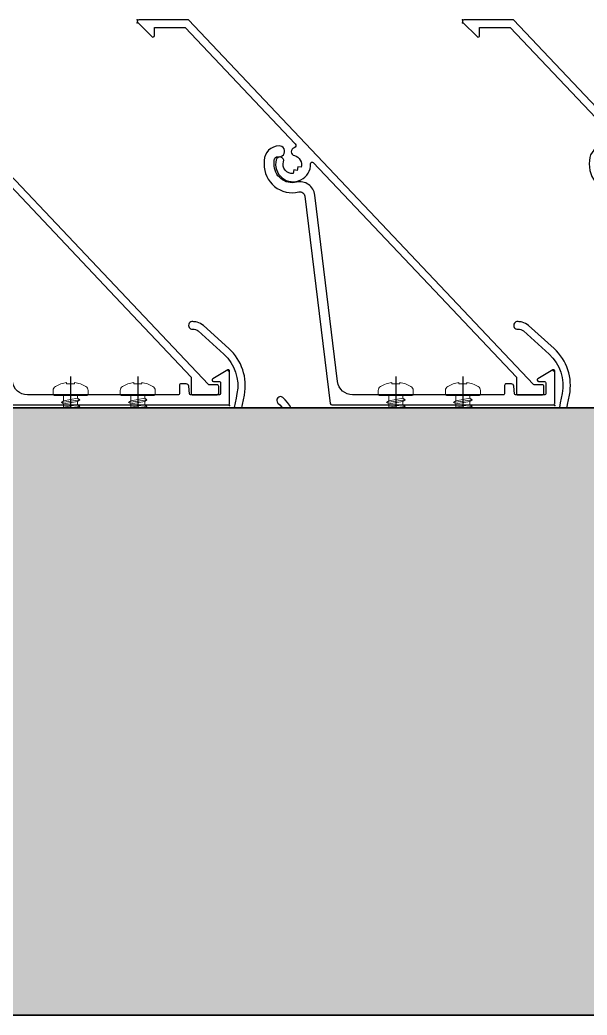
# Model space of a CAD drawing. Header units: millimetres. Extents: x -4391136 to -1798569, y -886572 to -291056.
# Drawn here: x -2464924.2 to -2464810.8, y -383414.9 to -383216.1 of the extents above; entities that cross this region are included whole.
import ezdxf

# ---------------------------------------------------------------- set-up
doc = ezdxf.new("R2010")
doc.units = ezdxf.units.MM
doc.set_wipeout_variables(frame=1)
doc.linetypes.add('CENTER', pattern=[50.800000000000004, 31.75, -6.35, 6.35, -6.35])
for name, color, linetype in [('010 - ASPG_ACCESSORIES_MAIN_COLOR_1', 7, 'Continuous'), ('010 - ASPG_EXTR_MAIN_COLOR_2', 7, 'Continuous'), ('010 - ASPG_FLASHING_HATCH_', 7, 'Continuous'), ('010 - ASPG_FLASHING_MAIN_COLOR_2', 7, 'Continuous'), ('010 - ASPG_FLASHING_MAIN_COLOR_4', 7, 'Continuous'), ('010 - ASPG_FLASHING_WIPEOUT_', 7, 'Continuous'), ('010 - ASPG_FRAMING_MAIN_COLOR_1', 7, 'Continuous'), ('010 - ASPG_FRAMING_MAIN_COLOR_2', 7, 'Continuous'), ('010 - ASPG_FRAMING_SUB_COLOR_2', 7, 'Continuous'), ('010 - ASPG_FRAMING_WIPEOUT_', 7, 'Continuous'), ('_PP-Dim', 7, 'Continuous'), ('BOLT & SCREW', 7, 'Continuous'), ('Center Line', 7, 'CENTER'), ('Xref-C-1-PP17-AR-2214-01-B$0$A-GLAZ-CURT', 7, 'Continuous')]:
    doc.layers.add(name, color=color, linetype=linetype)
doc.layers.add('010 - ASPG_EXTR_DEF_SUB', color=7, linetype='Continuous', plot=False)
doc.layers.add('12-GRID', color=7, linetype='CENTER', lineweight=13)
doc.layers.add('SCREW', color=7, linetype='Continuous', lineweight=5)

# ---------------------------------------------------------------- blocks, each defined once
blk = doc.blocks.new('Xref-C-1-PP17-AR-2214-01-B$0$DPA_Curved type B - Curved Type B-V74-ENTRANCE 2 - LOWER ROOF FLOOR PLAN01-flat-1')
at = {"layer": 'Xref-C-1-PP17-AR-2214-01-B$0$A-GLAZ-CURT', "color": 7}
for p, q in [((0, -750), (0, 750)), ((0, 750), (0, -750))]:
    blk.add_line(p, q, dxfattribs=at)
blk = doc.blocks.new('W-1-PP17-ENT2_REV00_20260526-152612_EX_LOPF-1')
at = {"color": 7, "rotation": 270}
blk.add_blockref('Xref-C-1-PP17-AR-2214-01-B$0$DPA_Curved type B - Curved Type B-V74-ENTRANCE 2 - LOWER ROOF FLOOR PLAN01-flat-1', (-18485.00000000186, -199.9999999986612), dxfattribs=at)
blk = doc.blocks.new('*U1990')
at = {"color": 7}
blk.add_wipeout([(-1531.052723732777, -9.094947017729282e-13), (1048.9472762672212, -9.094947017729282e-13), (1048.9472762672212, 119.924999999987), (-1531.052723732777, 119.924999999987)], dxfattribs=at).dxf.layer = '010 - ASPG_FRAMING_WIPEOUT_'
at = {"layer": '010 - ASPG_FRAMING_MAIN_COLOR_1', "color": 7}
blk.add_line((-1531.052723732748, 0), (1048.947276267223, 0), dxfattribs=at)
blk = doc.blocks.new('PZG35-9D5')
at = {"layer": 'Center Line', "color": 7}
blk.add_line((1.4210854715202e-14, 3.733653355866409), (1.4210854715202e-14, -10.53404386090006), dxfattribs=at)
at = {"layer": 'SCREW', "color": 7}
for p, q in [((-1.399999999999963, 2.842170943040401e-14), (-1.399999999999963, -1.090192378864657)), ((1.399999999999991, 0), (1.399999999999991, -0.5901923788647139)), ((-1.850000000000009, -1.399999999999977), (1.850000000000037, -0.8999999999999773)), ((-1.850000000000009, -1.399999999999977), (-1.399999999999963, -1.090192378864685)), ((-1.850000000000009, -1.399999999999977), (-1.399999999999963, -1.709807621135297)), ((-1.399999999999963, -1.090192378864685), (1.399999999999991, -0.5901923788646855)), ((-1.399999999999963, -1.709807621135297), (1.399999999999991, -1.209807621135297)), ((-1.399999999999963, -1.709807621135269), (-1.399999999999963, -2.390192378864697)), ((-1.399999999999963, -2.390192378864697), (1.399999999999991, -1.890192378864697)), ((1.850000000000037, -0.8999999999999773), (1.399999999999991, -0.5901923788646855)), ((1.850000000000037, -0.8999999999999773), (1.399999999999991, -1.209807621135297)), ((1.399999999999991, -1.209807621135269), (1.399999999999991, -1.890192378864725)), ((1.850000000000037, -2.199999999999989), (1.399999999999991, -1.890192378864697)), ((-1.850000000000009, -2.699999999999989), (1.850000000000037, -2.199999999999989)), ((-1.850000000000009, -2.699999999999989), (-1.399999999999963, -2.390192378864697)), ((-1.850000000000009, -2.699999999999989), (-1.399999999999963, -3.009807621135309)), ((-1.850000000000009, -4), (-1.399999999999963, -3.690192378864708)), ((-1.850000000000009, -4), (-0.9911470940920566, -3.883938796498938)), ((-1.399999999999963, -3.009807621135309), (1.399999999999991, -2.509807621135309)), ((-1.399999999999963, -3.009807621135309), (-1.399999999999963, -3.690192378864708)), ((-1.399999999999963, -3.690192378864708), (-0.8446989986695002, -3.591031485769975)), ((0.5619885887190463, -3.339837273736322), (1.399999999999991, -3.190192378864708)), ((0.7141825614195483, -3.653488843051434), (1.850000000000037, -3.5)), ((0.7141825614195483, -3.932275020881832), (1.399999999999991, -3.80980762113532)), ((1.850000000000037, -2.199999999999989), (1.399999999999991, -2.509807621135309)), ((1.399999999999991, -2.50980762113528), (1.399999999999991, -3.190192378864708)), ((1.850000000000037, -3.5), (1.399999999999991, -3.190192378864708)), ((1.850000000000037, -3.5), (1.399999999999991, -3.80980762113532)), ((1.399999999999991, -3.809807621135349), (1.399999999999991, -4.490192378864691)), ((-1.850000000000009, -4), (-1.399999999999963, -4.30980762113532)), ((-1.399999999999963, -4.30980762113532), (-1.184865735341859, -4.271390788160659)), ((-1.399999999999963, -4.309807621135349), (-1.399999999999963, -8.099999999999966)), ((0.7141825614195483, -4.612659778611231), (1.399999999999991, -4.49019237886472)), ((0.7141825614195483, -4.953488843051389), (1.850000000000037, -4.800000000000011)), ((0.7141825614195483, -5.232275020881843), (1.399999999999991, -5.109807621135332)), ((1.850000000000037, -4.800000000000011), (1.399999999999991, -4.49019237886472)), ((1.850000000000037, -4.800000000000011), (1.399999999999991, -5.109807621135332)), ((1.399999999999991, -5.109807621135332), (1.399999999999991, -8.099999999999966)), ((1.4210854715202e-14, -9.5), (-1.399999999999963, -8.099999999999966)), ((1.4210854715202e-14, -9.5), (1.399999999999991, -8.099999999999966))]:
    blk.add_line(p, q, dxfattribs=at)
blk.add_lwpolyline([(1.4210854715202e-14, -9.5), (0.7141825614195483, -5.232275020881843), (0.7141825614195483, -3.600899293750615, 0.4176573264866609), (0.4106596181599826, -3.300919979679151, 0.1081021898226624), (-0.8446989986694433, -3.591031485769975), (-1.399999999999991, -4.701675652739141)], format="xyb", dxfattribs=at)
blk = doc.blocks.new('*U3396')
at = {"layer": 'SCREW', "color": 7}
blk.add_lwpolyline([(3.026373332565058, 1.780836269555209, 0.09905967801670053), (0.7999999999999687, 2.546427498927414), (0.7999999999999687, 2.274284095813357), (-0.800000000000054, 2.274284095813357), (-0.800000000000054, 2.546427498927414, 0.09905967801670058), (-3.026373332565143, 1.780836269555209, 0.2665876613401604), (-3.500000000000043, 0.9556546004010897), (-3.500000000000043, 0.1999999999999886, 0.4142135623730938), (-3.300000000000054, 0), (3.299999999999997, 0, 0.4142135623731049), (3.499999999999986, 0.1999999999999886), (3.499999999999957, 0.9556546004010897, 0.2665876613401604)], format="xyb", close=True, dxfattribs=at)
blk.add_blockref('PZG35-9D5', (-1.4210854715202e-14, 0), dxfattribs=at)
blk = doc.blocks.new('*U3399')
at = {"color": 7}
blk.add_point((0, 0), dxfattribs=at)
at = {"layer": '010 - ASPG_ACCESSORIES_MAIN_COLOR_1', "color": 7}
blk.add_lwpolyline([(-39.69999999902211, -0.5999999995172398, 0.4142135623731156), (-39.99999999883585, -0.8999999995638059), (-39.99999999883585, -7.366962144914214, 0.5773502691897371), (-39.65044321701862, -7.568778847059366), (-36.64260295056738, -5.832201459393036, 0.7673269879794871), (-36.78520590183325, -5.299999999645297), (-37.89999999874271, -5.299999999645297, -0.4142135623735732), (-38.19999999902211, -4.999999999656938), (-38.19999999902211, -2.799999999587089, -0.4142135623730951), (-37.99999999883585, -2.59999999951724), (-32.18326623388566, -2.59999999951724, -0.3888787318530097), (-31.98402729420923, -2.782568851142787), (-31.8474567013327, -4.343577870872468, 0.3888787318530089), (-31.34935935237445, -4.799999999528882), (-30.29999999911524, -4.799999999528882, 0.4142135623732408), (-29.99999999883585, -4.499999999540523), (-29.99999999883585, -2.899999999505599, -0.4142135623731785), (-29.69999999902211, -2.59999999951724), (0.4107479506637901, -2.59999999951724, -0.3789692262628873), (3.38851808081381, -5.235465979035143), (7.952927200356498, -42.5207682372482, 0.4465929586642906), (11.6177961837966, -45.07649022702281, -0.4898018444424612), (16.07846395508386, -48.68238816667036), (16.06490363762714, -49.36225294566866, -0.1824796859550777), (15.80227640201338, -50.01801436272836, -0.2679491924113072), (15.32539491611533, -50.16829426406803, 1.122114645179816), (15.09990952932276, -52.3421093734276, 0.4050039718497206), (18.0645059288945, -49.40213623346681), (18.07806624681689, -48.72227145435209, 0.4898054953707174), (11.15966573380865, -43.12966807454978, -0.4465970485362636), (9.938031048281118, -42.27776159492242), (4.866356541635469, -0.8481197821154633, 0.3641755342157969), (4.570876519894227, -0.5999999995172398)], format="xyb", close=True, dxfattribs=at)
at = {"layer": '010 - ASPG_EXTR_DEF_SUB', "color": 7}
for p in [(-39.99999999883585, -0.4999999995172402), (43.44495566345738, -76.89999999944341), (43.44495566345738, -77.49999999954052)]:
    blk.add_point(p, dxfattribs=at)
at = {"layer": '010 - ASPG_EXTR_MAIN_COLOR_2', "color": 7}
blk.add_lwpolyline([(11.37409105408005, -48.15170148877115), (11.47245816211216, -47.43577758665815), (12.17779493960552, -47.55667202338264), (12.29266474000178, -46.78670596401826, -0.5355375090189683), (14.1918134491425, -49.16870282323253, 0.9915718169393263), (15.66379558271728, -49.57599316951273, 1.157025413028558), (8.792231505503878, -48.77291728999153, -0.6885576205791355), (8.274611146422103, -48.98797988444021), (-17.14292736421339, -22.16859813180672), (-32.34153279638849, -6.131750148785431), (-32.34153279638849, -2.899999981694054, 0.4143115081626392), (-32.64163311407901, -2.59999999951724), (-37.54163311352022, -2.59999999951724, 0.4141156188887998), (-37.84153278893791, -2.899999981635847), (-37.84153278893791, -4.299999988411218, 0.4142135623731781), (-37.54153279098682, -4.599999986478724), (-35.98884801496752, -4.599999986478724, -0.205894629290155), (-35.77110154624097, -4.693635078269653), (33.22969053988345, -77.49999999954052), (43.14495566324331, -77.49999999954052, 0.6681786376628355), (43.35708769806661, -76.98786796536915), (40.5215537941549, -74.1523340573247, 0.6681786381757795), (40.00942175951786, -74.36446609156592), (40.00942175951786, -75.99999999802712), (33.87471885257401, -75.99999999802712), (11.86384030175395, -52.7751643466243, -0.5583539238224016), (12.08261241135187, -51.95244935475676, 0.7662751832817146), (12.03674733010121, -50.39291741001107, -0.4385828234445206), (10.70630855322815, -48.05207626283555)], format="xyb", close=True, dxfattribs=at)
at = {"layer": 'SCREW', "color": 7, "rotation": 180}
for p in [(-21.64901723782532, -2.499999999924694), (-8.237076249206439, -2.499999999924694)]:
    blk.add_blockref('*U3396', p, dxfattribs=at)
blk = doc.blocks.new('*U3050')
at = {"color": 7}
blk.add_wipeout([(1440.0000000029759, 4.0000000015470505), (60.00000000297587, 4.000000000000455), (60.00000000297587, 69.30000000000041), (1440.0000000029759, 69.300000001547)], dxfattribs=at).dxf.layer = '010 - ASPG_FRAMING_WIPEOUT_'
at = {"layer": '010 - ASPG_FRAMING_MAIN_COLOR_2', "color": 7}
blk.add_lwpolyline([(1410.00000000414, 69.30000000154668), (90.00000000181171, 69.3), (90.00000000181171, 6), (1410.00000000414, 6.000000001546685)], close=True, dxfattribs=at)
at = {"layer": '010 - ASPG_FRAMING_SUB_COLOR_2', "color": 7}
for points in [[(1440.000000002976, 4.000000001546685), (60.00000000297587, 4), (60.00000000297587, 69.3), (1440.000000002976, 69.30000000154668)], [(60.00000000297587, 2.000000000715772), (60.00000000297587, 4), (1440.000000002976, 4.000000001546685), (1440.000000002976, 2.000000002262457)]]:
    blk.add_lwpolyline(points, close=True, dxfattribs=at)
at = {"color": 7, "xscale": -1, "rotation": 180}
for p in [(1196.770309460117, 69.3), (1261.770309460117, 69.3), (1326.770309460117, 69.3)]:
    blk.add_blockref('*U3399', p, dxfattribs=at)
blk = doc.blocks.new('W-1-PP17-ENT2_REV00_20260528-225335_ASPG_UPPF')
at = {"color": 7, "xscale": -1}
blk.add_blockref('*U3050', (-16439, -152.0000000032596), dxfattribs=at)
at = {"color": 7, "rotation": 180}
blk.add_blockref('*U1990', (-18189.57300957339, -200.0000000032596), dxfattribs=at)
blk = doc.blocks.new('*U3395')
at = {"layer": '12-GRID', "color": 7, "linetype": 'CENTER'}
for p, q in [((5.684341886080801e-14, -6.200000000000029), (5.684341886080801e-14, 2.200000000000029)), ((-4.199999999999973, -2), (4.200000000000085, -2))]:
    blk.add_line(p, q, dxfattribs=at)
at = {"layer": 'BOLT & SCREW', "color": 7}
for p, q in [((-0.553537628269381, -1.771128018217196), (-1.767499999999847, -1.558125000000442)), ((-0.4577439635652332, -1.771128018217196), (-0.8837500000000146, -1.558125000000442)), ((-0.2288719817826677, -1.446462371730204), (-0.4418749999998197, -0.2325000000002947)), ((-0.2288719817826677, -1.542256036434869), (-0.4418749999998197, -1.116250000000048)), ((0.2288719817822642, -1.446462371730562), (0.4418749999996946, -0.2324999999999764)), ((0.2288719817822642, -1.542256036434869), (0.4418749999996946, -1.116250000000048)), ((0.4577439635647103, -1.771128018217196), (0.8837499999994917, -1.558125000000442)), ((0.5535376282692559, -1.771128018217196), (1.767500000000001, -1.558125000000124)), ((-0.553537628269381, -2.228871981782805), (-1.767500000000483, -2.441875000000354)), ((-0.4577439635652332, -2.228871981782805), (-0.8837500000000146, -2.441875000000354)), ((-0.2288719817826677, -2.457743963565131), (-0.4418749999998197, -2.883750000000271)), ((-0.2288719817821107, -2.553537628269438), (-0.4418749999998197, -3.767500000000023)), ((0.4418749999996946, -2.883750000000271), (0.2288719817829008, -2.457743963565131)), ((0.2288719817829008, -2.553537628269438), (0.4418749999999732, -3.767500000000023)), ((0.4577439635647103, -2.228871981782805), (0.8837500000001283, -2.441874999999877)), ((0.5535376282692559, -2.228871981782805), (1.767500000000001, -2.441874999999877))]:
    blk.add_line(p, q, dxfattribs=at)
for points in [[(-1.767500000000006, -1.558125000000442), (-0.8837500000001342, -1.558125000000442, 0.4142135623730394), (-0.4418749999998197, -1.116250000000048), (-0.4418749999998197, -0.2325000000002947), (0.4418749999996946, -0.2324999999999764), (0.4418749999996946, -1.116250000000048, 0.4142135623731505), (0.8837500000000089, -1.558125000000442), (1.76750000000012, -1.558125000000124), (1.76750000000012, -2.441874999999877), (0.8837500000000089, -2.441874999999877, 0.414213562373095), (0.4418749999996946, -2.883750000000271), (0.4418749999999732, -3.767500000000023), (-0.4418749999998197, -3.767500000000023), (-0.4418749999998197, -2.883750000000271, 0.4142135623730397), (-0.8837500000001342, -2.441875000000354), (-1.767500000000483, -2.441875000000354)], [(0.2288719817829008, -2.457743963565131, -0.414213562373095), (0.4577439635645909, -2.228871981782805), (0.5535376282692559, -2.228871981782805), (0.5535376282692559, -1.771128018217196), (0.4577439635645909, -1.771128018217196, -0.4142135623730951), (0.228871981782105, -1.542256036434869), (0.228871981782105, -1.446462371730562), (-0.2288719817826677, -1.446462371730204), (-0.2288719817826677, -1.542256036434869, -0.4142135623730951), (-0.4577439635649944, -1.771128018217196), (-0.553537628269381, -1.771128018217196), (-0.553537628269381, -2.228871981782805), (-0.4577439635649944, -2.228871981782805, -0.4142135623730951), (-0.2288719817826677, -2.457743963565131), (-0.2288719817822698, -2.553537628269438), (0.2288719817829008, -2.553537628269438)]]:
    blk.add_lwpolyline(points, format="xyb", close=True, dxfattribs=at)
blk.add_circle((5.684341886080801e-14, -2), 3.5, dxfattribs=at)
blk = doc.blocks.new('*U3043')
at = {"layer": '010 - ASPG_EXTR_DEF_SUB', "color": 7}
for p in [(1105, -2.128359710695804e-10), (1170, -2.253557340736734e-10)]:
    blk.add_point(p, dxfattribs=at)
at = {"layer": '010 - ASPG_EXTR_MAIN_COLOR_2', "color": 7}
for points in [[(1094.803354519885, 14.29476617464933, -0.01499848524836865), (1101.920564806089, 21.4545541916941, -0.7383485292466446), (1104.917139344383, 19.76412730293485, 0.004917316774645771), (1101.806699985173, 4.80386410620666, 0.2636109069979271), (1104.880209933501, -4.460317215221963), (1109.995733695105, -9.084236265081941, 0.1258843890439943), (1111.267761250492, -9.75378296440796, 0.04427494949630078), (1112.089544059709, -9.866966023206274, 1.107654826573523), (1112.125459210947, -8.331805701755016, -0.2155958426847688), (1111.023226659279, -7.991025417091819), (1105.886052070651, -3.347536196446541, -0.2636109069978752), (1103.278225447517, 4.512981288387877, -0.004854851929905817), (1106.34138361644, 19.25507699979606, 0.2339601468136614), (1105.815442486666, 21.95487343801322, -0.2408104543272742), (1105.710313410033, 24.90310810665504, -0.1041570884704408), (1105.784604869317, 25.00194829797509), (1107.99301963998, 26.93374890841913, -0.2290212912668875), (1110.700679264031, 26.88725557005635, -0.3817208427142056), (1115.273619593587, 9.06909841737614, 0.9773819303748196), (1116.620311295614, 8.407760736203258, 0.3611050424324235), (1112.408162182663, 27.50327562536948, -0.4961260631527202), (1112.442922529299, 30.68812541723854, 0.003188108562510474), (1114.055809630081, 31.90200527398518, -0.00282652430436861), (1115.561955856625, 33.06505110442775, 0.07704788012868193), (1148.74152756203, 68.43644483808565, -0.2476739044870795), (1148.989188615698, 68.56714037120945), (1150.984089381993, 68.56714037120945, -0.04413111325910057), (1151.472824816126, 68.50458020212498, -0.1258462906385483), (1153.963676901069, 67.20642238182153, -0.09885145914925667), (1154.817340067122, 66.03380806519088, -0.2058282691334744), (1154.793666421436, 61.20460651100983, -0.1151163694662807), (1151.368324128445, 57.18072180556736, 0.822373071447778), (1152.455046290532, 56.10392398616203, 0.109184526549196), (1156.148600934073, 60.55948756870019, 0.2083234795678962), (1156.189426846337, 66.64026457486578, 0.1005277992320483), (1154.972309139092, 68.31671042160268, 0.1451157280627245), (1151.292309131008, 70.06714037126766), (1135.758774927817, 70.06714037126766, 0.4336592857269459), (1135.459426756948, 69.74737493492101), (1135.841377865057, 63.96271307483219, 0.0820690263538202), (1135.86365129333, 63.86745857012828, 0.7206537881255028), (1137.329086504877, 63.97254170019549, 0.07922428198988747), (1137.337783531286, 64.06661670505672), (1137.068773226347, 68.1407864561388, -0.4336592857264138), (1137.467904121149, 68.56714037120945), (1145.861192987766, 68.56714037126766, -0.6073848710044985), (1146.352110221051, 67.62217621303533, -0.04582868044492008), (1127.783822288737, 45.76076047345667, -0.5604921351226578), (1127.287505356129, 45.88571992111063, 0.3178599151680848), (1124.211911419872, 48.23749049504657, 0.9532878111822051), (1124.082072678953, 46.71593409545856, -2.423003988231831), (1122.258069522213, 44.89173717525226, 0.9523147976297285), (1120.736344682053, 44.76348824824343, 0.3008214087947553), (1122.889874737244, 41.75529025421382, -0.5604921351218277), (1122.983518406749, 41.25212405484307, -0.01942473842078824), (1113.623925091699, 33.46052617034546, -0.5525007933269362), (1113.147498584818, 33.63667257964515, 0.3444609008774969), (1109.989498805255, 36.29767865974826, 0.9520149233436535), (1109.86157765612, 34.77593409545624, -2.42318646531747), (1108.037574998569, 32.95193143755567, 0.9520149233867892), (1106.515830433927, 32.82401028871207, 0.2853998218446234), (1108.493024077732, 29.88851448255262, -0.5533776808031501), (1108.562908510212, 29.3849656623406, 0.03067395406819984), (1093.463012880646, 15.05729964534656, 0.4171002255848137)], [(1216.292309131008, 70.06714037125514), (1200.758774927817, 70.06714037125514, 0.4336592857269459), (1200.459426756948, 69.74737493490849), (1200.841377865057, 63.96271307481967, 0.0820690263538202), (1200.86365129333, 63.86745857011576, 0.7206537881255028), (1202.329086504877, 63.97254170018297, 0.07922428198988747), (1202.337783531286, 64.0666167050442), (1202.068773226347, 68.14078645612628, -0.4336592857264138), (1202.467904121149, 68.56714037119693), (1210.861192987766, 68.56714037125514, -0.6073848710044985), (1211.352110221051, 67.62217621302281, -0.04582868044492008), (1192.783822288737, 45.76076047344415, -0.5604921351226578), (1192.287505356129, 45.88571992109812, 0.3178599151680848), (1189.211911419872, 48.23749049503405, 0.9532878111822051), (1189.082072678953, 46.71593409544604, -2.423003988231831), (1187.258069522213, 44.89173717523974, 0.9523147976297285), (1185.736344682053, 44.76348824823091, 0.3008214087947553), (1187.889874737244, 41.7552902542013, -0.5604921351218277), (1187.983518406749, 41.25212405483055, -0.01942473842078824), (1178.623925091699, 33.46052617033294, -0.5525007933269362), (1178.147498584818, 33.63667257963263, 0.3444609008774969), (1174.989498805255, 36.29767865973574, 0.9520149233436535), (1174.86157765612, 34.77593409544372, -2.42318646531747), (1173.037574998569, 32.95193143754315, 0.9520149233867892), (1171.515830433927, 32.82401028869955, 0.2853998218446234), (1173.493024077732, 29.8885144825401, -0.5533776808031501), (1173.562908510212, 29.38496566232809, 0.03067395406819984), (1158.463012880646, 15.05729964533404, 0.4171002255848137), (1159.114368729759, 5.272964204960061, 0.9355530918984264), (1160.096664154902, 6.406584819495237, -0.4344100119147308), (1159.803354519885, 14.29476617463681, -0.01499848524836865), (1166.920564806089, 21.45455419168158, -0.7383485292466446), (1169.917139344383, 19.76412730292233, 0.004917316774645771), (1166.806699985173, 4.803864106194141, 0.2636109069979271), (1169.880209933501, -4.460317215234483), (1174.995733695105, -9.08423626509446, 0.1258843890439943), (1176.267761250492, -9.75378296442048, 0.04427494949630078), (1177.089544059709, -9.866966023218794, 1.107654826573523), (1177.125459210947, -8.331805701767536, -0.2155958426847688), (1176.023226659279, -7.991025417104339), (1170.886052070651, -3.34753619645906, -0.2636109069978752), (1168.278225447517, 4.512981288375357, -0.004854851929905817), (1171.34138361644, 19.25507699978354, 0.2339601468136614), (1170.815442486666, 21.9548734380007, -0.2408104543272742), (1170.710313410033, 24.90310810664252, -0.1041570884704408), (1170.784604869317, 25.00194829796257), (1172.99301963998, 26.93374890840661, -0.2290212912668875), (1175.700679264031, 26.88725557004383, -0.3817208427142056), (1180.273619593587, 9.06909841736362, 0.9773819303748196), (1181.620311295614, 8.407760736190738, 0.3611050424324235), (1177.408162182663, 27.50327562535696, -0.4961260631527202), (1177.442922529299, 30.68812541722602, 0.003188108562510474), (1179.055809630081, 31.90200527397266, -0.00282652430436861), (1180.561955856625, 33.06505110441523, 0.07704788012868193), (1213.74152756203, 68.43644483807313, -0.2476739044870795)]]:
    blk.add_lwpolyline(points, format="xyb", dxfattribs=at)
at = {"color": 7, "rotation": 179.999999999989}
for p in [(1124.086863745004, 42.88714037121643), (1189.086863745004, 42.88714037120391), (1109.866368722636, 30.9471403712141), (1174.866368722636, 30.94714037120158)]:
    blk.add_blockref('*U3395', p, dxfattribs=at)
blk = doc.blocks.new('*U3055')
at = {"layer": '010 - ASPG_FLASHING_HATCH_'}
h = blk.add_hatch(dxfattribs=at)
h.set_pattern_fill('DOTS', scale=0.5)
h.set_pattern_definition([(0, (0, 0), (19.84375, 39.6875), [0, -39.6875])])
h.paths.add_polyline_path([(0, -52), (3000, -52), (3000, -298), (1.09459581162728e-16, -298)])
at = {"layer": '010 - ASPG_FLASHING_MAIN_COLOR_2', "color": 7}
blk.add_lwpolyline([(0, -52), (3000, -52), (3000, -298), (1.09459581162728e-16, -298)], close=True, dxfattribs=at)
at = {"color": 7}
blk.add_wipeout([(0, 69.29999999994834), (2999.999999999822, 69.29999999994834), (2999.999999999822, -51.99999999999727), (0, -51.99999999999727)], dxfattribs=at).dxf.layer = '010 - ASPG_FLASHING_WIPEOUT_'
at = {"layer": '010 - ASPG_FLASHING_HATCH_'}
h = blk.add_hatch(dxfattribs=at)
h.set_pattern_fill('DOTS', scale=0.1)
h.set_pattern_definition([(0, (0, 0), (3.96875, 7.9375), [0, -7.9375])])
h.paths.add_polyline_path([(-2.8421709430404e-14, 69.29999999999998), (3000, 69.29999999999998), (3000, -52.00000000000001), (3.155443620884047e-30, -52.00000000000001)])
at = {"layer": '010 - ASPG_FLASHING_MAIN_COLOR_4', "color": 7}
blk.add_lwpolyline([(-2.8421709430404e-14, 69.29999999999998), (3000, 69.29999999999998), (3000, -52.00000000000001), (3.155443620884047e-30, -52.00000000000001)], close=True, dxfattribs=at)

msp = doc.modelspace()

# ---------------------------------------------------------------- block references
at = {"color": 7}
msp.add_blockref('W-1-PP17-ENT2_REV00_20260528-225335_ASPG_UPPF', (-2447156.514610203, -383210.8748381315), dxfattribs=at)

# ---------------------------------------------------------------- next in the draw order: block references
at = {"color": 7, "rotation": 180}
msp.add_blockref('*U3043', (-2463712.51795752, -383286.2078759898), dxfattribs=at)

# ---------------------------------------------------------------- next in the draw order: block references
at = {"layer": '_PP-Dim', "color": 7}
msp.add_blockref('W-1-PP17-ENT2_REV00_20260526-152612_EX_LOPF-1', (-2447156.514610203, -383210.8748381315), dxfattribs=at)

# ---------------------------------------------------------------- next in the draw order: block references
at = {"color": 7}
msp.add_blockref('*U3055', (-2465095.514610203, -383362.8748381349), dxfattribs=at)

doc.saveas('drawing.dxf')
